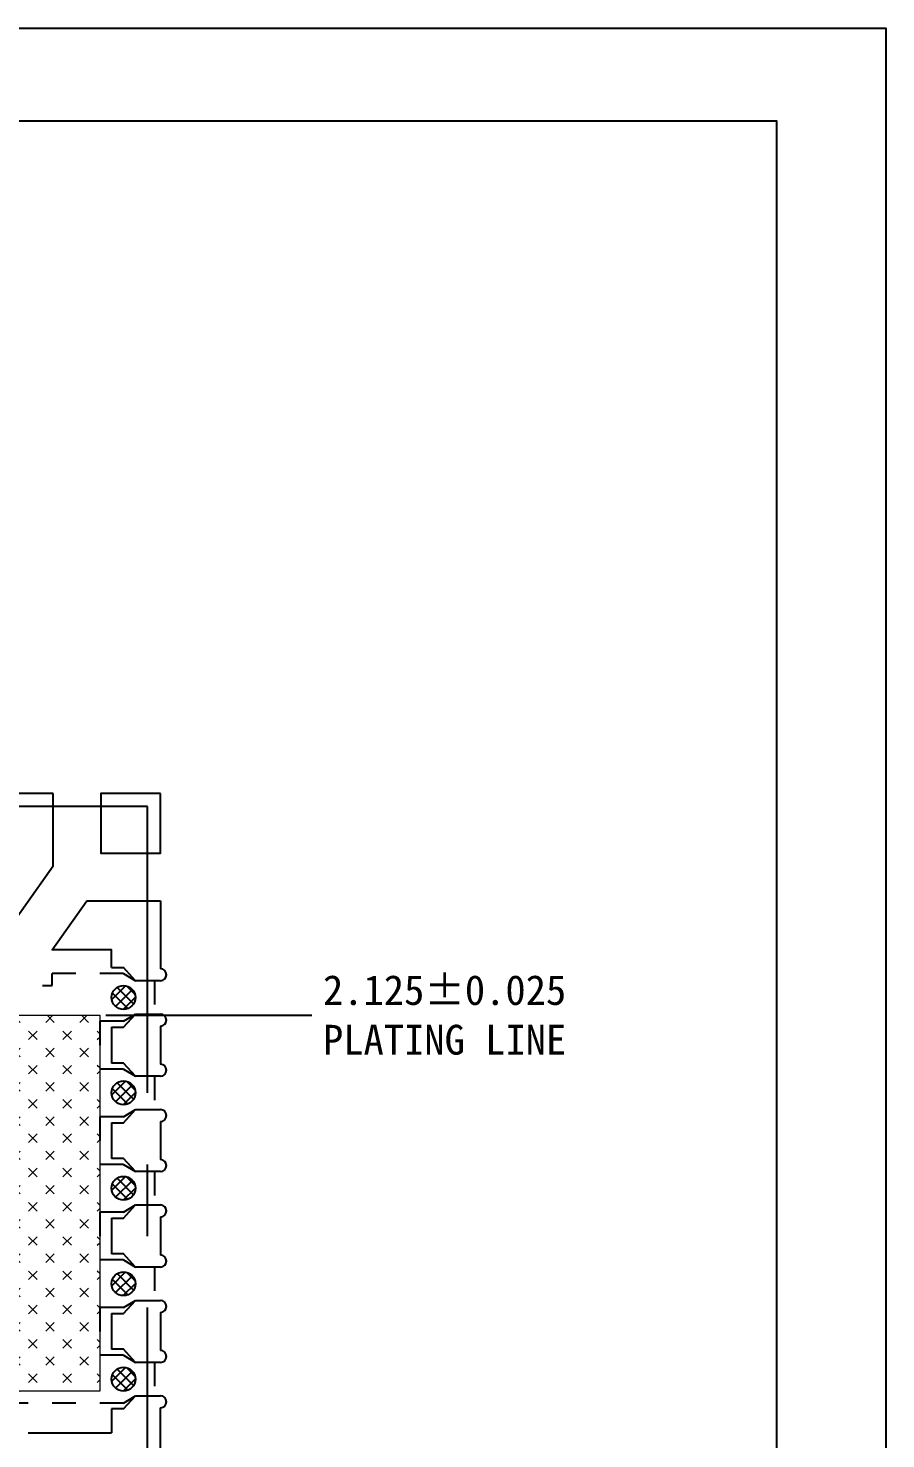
# Model space of a CAD drawing. Header units: inches. Extents: x 5 to 403, y 5 to 265.
# Drawn here: x 295.08 to 298.67, y 232.31 to 238.22 of the extents above; entities that cross this region are included whole.
import ezdxf

# ---------------------------------------------------------------- set-up
doc = ezdxf.new("R2010")
doc.units = ezdxf.units.IN
doc.header["$MEASUREMENT"] = 0
doc.linetypes.add('CENTER', pattern=[2, 1.25, -0.25, 0.25, -0.25])
doc.linetypes.add('HIDDEN', pattern=[0.375, 0.25, -0.125])
for name, color, linetype in [('DIM(尺寸标注）', 4, 'Continuous'), ('Half etch on top side（正面半蚀刻、实线）', 6, 'Continuous'), ('LFBOT（框架底面线、虚线）', 4, 'HIDDEN'), ('LFTOP（框架正面线、实线）', 7, 'Continuous'), ('PKG LINE（虚线）', 2, 'HIDDEN'), ('PLATING（电镀）', 3, 'Continuous')]:
    doc.layers.add(name, color=color, linetype=linetype)
doc.styles.add('宋体', font='')
doc.styles.get('宋体').set_extended_font_data('SimSun')
doc.dimstyles.new('ISO-25', dxfattribs={"dimtxt": 0.2, "dimasz": 0.15, "dimexe": 0.025, "dimexo": 0.025, "dimgap": 0.025, "dimtad": 0, "dimdec": 3, "dimzin": 1, "dimdsep": 46, "dimtxsty": '宋体', "dimcen": 0.15, "dimadec": 0, "dimazin": 0, "dimtfac": 1, "dimtdec": 3, "dimtmove": 0, "dimatfit": 3, "dimfxl": 0, "dimarcsym": 0})

# ---------------------------------------------------------------- blocks, each defined once
blk = doc.blocks.new('*D159')
at = {"layer": 'Defpoints', "color": 0}
for p in [(295.3768, 234.0825), (296.2671, 234.0834), (294.2167, 231.9575)]:
    blk.add_point(p, dxfattribs=at)
at = {"layer": 'DIM(尺寸标注）', "color": 0, "lineweight": -2}
for p, q in [((295.4018, 234.0825), (295.6768, 234.0825)), ((295.6768, 234.0825), (295.9671, 234.0834)), ((295.9671, 234.0834), (296.2671, 234.0834))]:
    blk.add_line(p, q, dxfattribs=at)
at = {"layer": 'DIM(尺寸标注）', "color": 0, "insert": (296.8236, 234.0834), "char_height": 0.125, "attachment_point": 5, "style": '宋体'}
blk.add_mtext('2.125%%p0.025\\PPLATING LINE', dxfattribs=at)

msp = doc.modelspace()

# ---------------------------------------------------------------- hatches: boundary and pattern name
at = {"layer": 'Half etch on top side（正面半蚀刻、实线）', "lineweight": -3}
h = msp.add_hatch(dxfattribs=at)
h.set_pattern_fill('ANSI37', color=6, scale=0.01, angle=270)
h.set_pattern_definition([(315, (258.195936, 184.30031), (0.02245064, 0.02245064), []), (45, (258.195936, 184.30031), (-0.02245064, 0.02245064), [])])
edge = h.paths.add_edge_path()
edge.add_arc((295.47676, 234.15748), 0.05, -812.571365, -461.459156, ccw=False)
edge.add_arc((295.47676, 234.15748), 0.05, -461.459156, -452.571365, ccw=False)
h = msp.add_hatch(dxfattribs=at)
h.set_pattern_fill('ANSI37', color=6, scale=0.01, angle=270)
h.set_pattern_definition([(315, (258.195936, 183.90031), (0.02245064, 0.02245064), []), (45, (258.195936, 183.90031), (-0.02245064, 0.02245064), [])])
edge = h.paths.add_edge_path()
edge.add_arc((295.47676, 233.75748), 0.05, -812.571365, -461.459156, ccw=False)
edge.add_arc((295.47676, 233.75748), 0.05, -461.459156, -452.571365, ccw=False)
h = msp.add_hatch(dxfattribs=at)
h.set_pattern_fill('ANSI37', color=6, scale=0.01, angle=270)
h.set_pattern_definition([(315, (258.195936, 183.50031), (0.02245064, 0.02245064), []), (45, (258.195936, 183.50031), (-0.02245064, 0.02245064), [])])
edge = h.paths.add_edge_path()
edge.add_arc((295.47676, 233.35748), 0.05, -812.571365, -461.459156, ccw=False)
edge.add_arc((295.47676, 233.35748), 0.05, -461.459156, -452.571365, ccw=False)
h = msp.add_hatch(dxfattribs=at)
h.set_pattern_fill('ANSI37', color=6, scale=0.01, angle=270)
h.set_pattern_definition([(315, (258.195936, 183.10031), (0.02245064, 0.02245064), []), (45, (258.195936, 183.10031), (-0.02245064, 0.02245064), [])])
edge = h.paths.add_edge_path()
edge.add_arc((295.47676, 232.95748), 0.05, -812.571365, -461.459156, ccw=False)
edge.add_arc((295.47676, 232.95748), 0.05, -461.459156, -452.571365, ccw=False)
h = msp.add_hatch(dxfattribs=at)
h.set_pattern_fill('ANSI37', color=6, scale=0.01, angle=270)
h.set_pattern_definition([(315, (258.195936, 182.70031), (0.02245064, 0.02245064), []), (45, (258.195936, 182.70031), (-0.02245064, 0.02245064), [])])
edge = h.paths.add_edge_path()
edge.add_arc((295.47676, 232.55748), 0.05, -812.571365, -461.459156, ccw=False)
edge.add_arc((295.47676, 232.55748), 0.05, -461.459156, -452.571365, ccw=False)
at = {"layer": 'PLATING（电镀）', "linetype": 'ByBlock', "lineweight": 5}
h = msp.add_hatch(dxfattribs=at)
h.set_pattern_fill('CROSS', color=3, scale=0.004)
h.set_pattern_definition([(45, (-269.74389, 268.17728), (-0.071842049, 0.071842049), [0.0508, -0.0508]), (135, (-269.70797, 268.17728), (-0.071842049, -0.071842049), [0.0508, -0.0508])])
h.paths.add_polyline_path([(293.62676, 232.50748), (293.62676, 234.08248), (295.12676, 234.08248), (295.12676, 232.50748)])
h.paths.add_polyline_path([(295.12676, 232.50748), (295.37676, 232.50748), (295.37676, 232.70787), (295.37676, 232.90787), (295.37676, 233.10787), (295.37676, 233.30787), (295.37676, 233.50787), (295.37676, 233.70787), (295.37676, 233.90787), (295.37676, 234.08248), (295.12676, 234.08248)])

# ---------------------------------------------------------------- linework, layer by layer
at = {"elevation": 0.21519}
for points in [[(284.88249, 238.22018), (298.67449, 238.22018), (298.67449, 219.06814), (284.88249, 219.06814)], [(286.53074, 237.83189), (298.21532, 237.83189), (298.21532, 219.4541), (286.53074, 219.4541)]]:
    msp.add_lwpolyline(points, close=True, dxfattribs=at)
at = {"layer": 'Half etch on top side（正面半蚀刻、实线）', "color": 6, "lineweight": -3}
for centre in [(295.47676, 234.15748, 0.21519), (295.47676, 233.75748, 0.21519), (295.47676, 233.35748, 0.21519), (295.47676, 232.95748, 0.21519), (295.47676, 232.55748, 0.21519)]:
    msp.add_circle(centre, 0.05, dxfattribs=at)
at = {"layer": 'LFBOT（框架底面线、虚线）', "linetype": 'HIDDEN', "ltscale": 0.2}
for p, q in [((295.47676, 234.25748, 0.21519), (295.17676, 234.25748, 0.21519)), ((295.17676, 234.20748, 0.21519), (295.17676, 234.25748, 0.21519)), ((295.47676, 234.25748, 0.21519), (295.52676, 234.22748, 0.21519)), ((295.47676, 234.05748, 0.21519), (295.52676, 234.08748, 0.21519)), ((295.47676, 234.05748, 0.21519), (295.37676, 234.05748, 0.21519)), ((295.37676, 234.05748, 0.21519), (295.37676, 233.85748, 0.21519)), ((295.47676, 233.85748, 0.21519), (295.37676, 233.85748, 0.21519)), ((295.47676, 233.85748, 0.21519), (295.52676, 233.82748, 0.21519)), ((295.47676, 233.65748, 0.21519), (295.52676, 233.68748, 0.21519)), ((295.47676, 233.65748, 0.21519), (295.37676, 233.65748, 0.21519)), ((295.37676, 233.65748, 0.21519), (295.37676, 233.45748, 0.21519)), ((295.47676, 233.45748, 0.21519), (295.37676, 233.45748, 0.21519)), ((295.47676, 233.45748, 0.21519), (295.52676, 233.42748, 0.21519)), ((295.47676, 233.25748, 0.21519), (295.37676, 233.25748, 0.21519)), ((295.37676, 233.25748, 0.21519), (295.37676, 233.05748, 0.21519)), ((295.47676, 233.25748, 0.21519), (295.52676, 233.28748, 0.21519)), ((295.47676, 233.05748, 0.21519), (295.37676, 233.05748, 0.21519)), ((295.47676, 233.05748, 0.21519), (295.52676, 233.02748, 0.21519)), ((295.47676, 232.85748, 0.21519), (295.37676, 232.85748, 0.21519)), ((295.37676, 232.85748, 0.21519), (295.37676, 232.65748, 0.21519)), ((295.47676, 232.85748, 0.21519), (295.52676, 232.88748, 0.21519)), ((295.47676, 232.65748, 0.21519), (295.37676, 232.65748, 0.21519)), ((295.47676, 232.65748, 0.21519), (295.52676, 232.62748, 0.21519)), ((295.47676, 232.45748, 0.21519), (295.52676, 232.48748, 0.21519))]:
    msp.add_line(p, q, dxfattribs=at)
at = {"layer": 'LFBOT（框架底面线、虚线）', "linetype": 'HIDDEN', "ltscale": 0.2, "elevation": 0.21519}
for points in [[(295.47676, 232.45748), (293.33676, 232.45748), (293.33676, 234.20748), (295.17676, 234.20748)], [(295.60676, 234.22748), (295.60676, 234.08748)], [(295.60676, 233.82748), (295.60676, 233.68748)], [(295.60676, 233.42748), (295.60676, 233.28748)], [(295.60676, 233.02748), (295.60676, 232.88748)], [(295.60676, 232.62748), (295.60676, 232.48748)]]:
    msp.add_lwpolyline(points, dxfattribs=at)
at = {"layer": 'LFTOP（框架正面线、实线）', "color": 7}
for p, q in [((295.18176, 235.01248, 0.21519), (294.89676, 235.01248, 0.21519)), ((295.63176, 234.56248, 0.21519), (295.63176, 234.27748, 0.21519)), ((295.42676, 234.28248, 0.21519), (295.47676, 234.28248, 0.21519)), ((295.52676, 234.22748, 0.21519), (295.47676, 234.28248, 0.21519)), ((295.63176, 234.22748, 0.21519), (295.52676, 234.22748, 0.21519)), ((295.47676, 234.03248, 0.21519), (295.52676, 234.08748, 0.21519)), ((295.52676, 234.08748, 0.21519), (295.63176, 234.08748, 0.21519)), ((295.42676, 234.03248, 0.21519), (295.47676, 234.03248, 0.21519)), ((295.42676, 234.03248, 0.21519), (295.42676, 233.88248, 0.21519)), ((295.63176, 234.03748, 0.21519), (295.63176, 233.87748, 0.21519)), ((295.47676, 233.88248, 0.21519), (295.42676, 233.88248, 0.21519)), ((295.52676, 233.82748, 0.21519), (295.47676, 233.88248, 0.21519)), ((295.63176, 233.82748, 0.21519), (295.52676, 233.82748, 0.21519)), ((295.47676, 233.63248, 0.21519), (295.52676, 233.68748, 0.21519)), ((295.52676, 233.68748, 0.21519), (295.63176, 233.68748, 0.21519)), ((295.42676, 233.63248, 0.21519), (295.47676, 233.63248, 0.21519)), ((295.42676, 233.63248, 0.21519), (295.42676, 233.48248, 0.21519)), ((295.63176, 233.63748, 0.21519), (295.63176, 233.47748, 0.21519)), ((295.47676, 233.48248, 0.21519), (295.42676, 233.48248, 0.21519)), ((295.52676, 233.42748, 0.21519), (295.47676, 233.48248, 0.21519)), ((295.63176, 233.42748, 0.21519), (295.52676, 233.42748, 0.21519)), ((295.47676, 233.23248, 0.21519), (295.52676, 233.28748, 0.21519)), ((295.52676, 233.28748, 0.21519), (295.63176, 233.28748, 0.21519)), ((295.42676, 233.23248, 0.21519), (295.47676, 233.23248, 0.21519)), ((295.42676, 233.23248, 0.21519), (295.42676, 233.08248, 0.21519)), ((295.63176, 233.23748, 0.21519), (295.63176, 233.07748, 0.21519)), ((295.47676, 233.08248, 0.21519), (295.42676, 233.08248, 0.21519)), ((295.52676, 233.02748, 0.21519), (295.47676, 233.08248, 0.21519)), ((295.63176, 233.02748, 0.21519), (295.52676, 233.02748, 0.21519)), ((295.47676, 232.83248, 0.21519), (295.52676, 232.88748, 0.21519)), ((295.52676, 232.88748, 0.21519), (295.63176, 232.88748, 0.21519)), ((295.42676, 232.83248, 0.21519), (295.47676, 232.83248, 0.21519)), ((295.42676, 232.83248, 0.21519), (295.42676, 232.68248, 0.21519)), ((295.63176, 232.83748, 0.21519), (295.63176, 232.67748, 0.21519)), ((295.47676, 232.68248, 0.21519), (295.42676, 232.68248, 0.21519)), ((295.52676, 232.62748, 0.21519), (295.47676, 232.68248, 0.21519)), ((295.63176, 232.62748, 0.21519), (295.52676, 232.62748, 0.21519)), ((295.47676, 232.43248, 0.21519), (295.52676, 232.48748, 0.21519)), ((295.52676, 232.48748, 0.21519), (295.63176, 232.48748, 0.21519)), ((295.42676, 232.43248, 0.21519), (295.42676, 232.33248, 0.21519)), ((295.47676, 232.43248, 0.21519), (295.42676, 232.43248, 0.21519)), ((295.63176, 231.87748, 0.21519), (295.63176, 232.43748, 0.21519)), ((295.07676, 232.33248, 0.21519), (295.42676, 232.33248, 0.21519))]:
    msp.add_line(p, q, dxfattribs=at)
at = {"layer": 'LFTOP（框架正面线、实线）', "color": 7, "elevation": 0.21519}
for points in [[(294.93099, 234.35748), (295.18176, 234.70859), (295.18176, 235.01248)], [(295.42676, 234.28248), (295.42676, 234.35748), (295.17676, 234.35748), (295.32318, 234.56248)], [(295.32318, 234.56248), (295.63176, 234.56248)]]:
    msp.add_lwpolyline(points, dxfattribs=at)
msp.add_lwpolyline([(295.63176, 235.01248), (295.38176, 235.01248), (295.38176, 234.76248), (295.63176, 234.76248)], close=True, dxfattribs=at)
at = {"layer": 'LFTOP（框架正面线、实线）', "color": 7}
for centre in [(295.63176, 234.25248, 0.21519), (295.63176, 234.06248, 0.21519), (295.63176, 233.85248, 0.21519), (295.63176, 233.66248, 0.21519), (295.63176, 233.45248, 0.21519), (295.63176, 233.26248, 0.21519), (295.63176, 233.05248, 0.21519), (295.63176, 232.86248, 0.21519), (295.63176, 232.65248, 0.21519), (295.63176, 232.46248, 0.21519)]:
    msp.add_arc(centre, 0.025, 270, 90, dxfattribs=at)
at = {"layer": 'PKG LINE（虚线）', "color": 2, "linetype": 'CENTER', "ltscale": 1.2, "elevation": 0.21519}
msp.add_lwpolyline([(295.57676, 234.95748), (289.57676, 234.95748), (289.57676, 228.95748), (295.57676, 228.95748)], close=True, dxfattribs=at)
at = {"layer": 'PLATING（电镀）', "color": 3, "linetype": 'ByBlock', "lineweight": 5, "elevation": 0.21519}
msp.add_lwpolyline([(293.62676, 232.50748), (293.62676, 234.08248), (295.37676, 234.08248), (295.37676, 232.50748)], close=True, dxfattribs=at)

# ---------------------------------------------------------------- dimensions: what is measured, and where the dimension line sits
at = {"layer": 'DIM(尺寸标注）'}
dim = msp.add_ordinate_dim(feature_location=(295.37676, 234.08248, 0.21519), offset=(0.89037, 0.00091), dtype=0, origin=(294.21673, 231.95748, 0.21519), dimstyle='ISO-25', override={"dimtxt": 0.125, "dimpost": '<>\\PPLATING LINE', "dimtol": 1, "dimtp": 0.025, "dimtm": 0.025}, dxfattribs=at)
dim.commit()
dim.dimension.update_dxf_attribs({"geometry": '*D159', "text_midpoint": (296.82356, 234.08339, 0.21519)})

doc.saveas('drawing.dxf')
